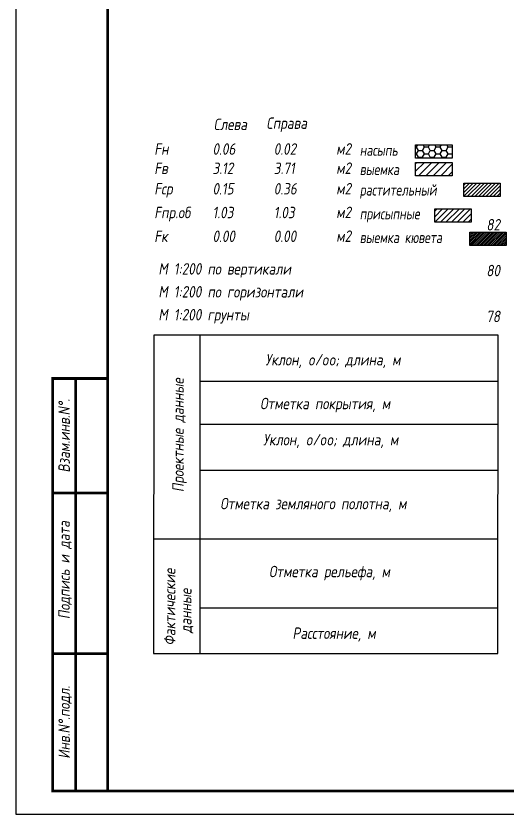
# Model space of a CAD drawing. Extents: x -717 to 1451, y -133302 to 233.
# Drawn here: x -30.1 to 77, y -26466.4 to -26292.4 of the extents above; entities that cross this region are included whole.
import ezdxf
from ezdxf.enums import TextEntityAlignment as Align

# ---------------------------------------------------------------- set-up
doc = ezdxf.new("R2010")
doc.units = 0
for name, color, linetype in [('Зарамочное оформление', 7, 'Continuous'), ('Линейка абсолютных высот', 7, 'Continuous'), ('Объем выемки', 7, 'Continuous'), ('Объем кюветов', 7, 'Continuous'), ('Объем насыпи', 7, 'Continuous'), ('Объем присыпных обочин', 7, 'Continuous'), ('Объем срезки растительного слоя', 7, 'Continuous'), ('Объём_2650', 7, 'Continuous'), ('Таблица', 7, 'Continuous')]:
    doc.layers.add(name, color=color, linetype=linetype)
for name, color, linetype, true_color in [('Объём_2563', 7, 'Continuous', 0xff8000), ('Объём_2570', 7, 'Continuous', 0x80ff00), ('Объём_2600', 7, 'Continuous', 0x808000), ('Объём_2620', 2, 'Continuous', 0xffff00)]:
    doc.layers.add(name, color=color, linetype=linetype, true_color=true_color)
doc.styles.add('М', font='romand.shx', dxfattribs={"width": 0.8, "oblique": 10, "height": 2.5})

# ---------------------------------------------------------------- blocks, each defined once
blk = doc.blocks.new('условные обозначения')
at = {"layer": 'Объём_2563'}
h = blk.add_hatch(dxfattribs=at)
h.set_pattern_fill('ANSI31', color=256, scale=0.3)
h.set_pattern_definition([(45, (-34.5, -100.5), (-0.673519, 0.673519), [])])
h.paths.add_polyline_path([(18.26, 7.53), (27.08, 7.53), (27.08, 4.62), (18.26, 4.62)])
at = {"layer": 'Объём_2570'}
h = blk.add_hatch(dxfattribs=at)
h.set_pattern_fill('ANSI31', color=3, scale=0.2)
h.set_pattern_definition([(45, (-32.9034, -100.5), (-0.4490128, 0.4490128), [])])
h.paths.add_polyline_path([(25.29, 13.16), (34.12, 13.16), (34.12, 10.25), (25.29, 10.25)])
at = {"layer": 'Объём_2600'}
h = blk.add_hatch(dxfattribs=at)
h.set_pattern_fill('ANSI31', color=6, scale=0.4)
h.set_pattern_definition([(45, (-34.5, -100.5), (-0.898026, 0.898026), [])])
h.paths.add_polyline_path([(13.63, 17.67), (22.46, 17.67), (22.46, 14.76), (13.63, 14.76)])
at = {"layer": 'Объём_2620'}
h = blk.add_hatch(dxfattribs=at)
h.set_pattern_fill('ANSI31', color=2, scale=0.1)
h.set_pattern_definition([(45, (-33.755, -100.5), (-0.2245064, 0.2245064), [])])
h.paths.add_polyline_path([(26.75, 2.41), (35.57, 2.41), (35.57, -0.5), (26.75, -0.5)])
at = {"layer": 'Объём_2650'}
h = blk.add_hatch(dxfattribs=at)
h.set_pattern_fill('HONEY', color=5, scale=0.3)
h.set_pattern_definition([(0, (-34.5, -100.5), (1.42875, 0.824889), [0.9525, -1.905]), (120, (-34.5, -100.5), (-1.42875, 0.824889), [0.9525, -1.905]), (60, (-34.5, -100.5), (3e-09, 1.6497784), [-1.905, 0.9525])])
h.paths.add_polyline_path([(13.63, 21.49), (22.46, 21.49), (22.46, 18.58), (13.63, 18.58)])
at = {"layer": 'Объём_2563'}
blk.add_lwpolyline([(18.26, 7.53), (27.08, 7.53), (27.08, 4.62), (18.26, 4.62)], close=True, dxfattribs=at)
at = {"layer": 'Объём_2620', "color": 2}
blk.add_lwpolyline([(26.75, 2.41), (35.57, 2.41), (35.57, -0.5), (26.75, -0.5)], close=True, dxfattribs=at)
at = {"layer": 'Объём_2650', "color": 5}
blk.add_lwpolyline([(13.63, 21.49), (22.46, 21.49), (22.46, 18.58), (13.63, 18.58)], close=True, dxfattribs=at)
at = {"layer": 'Объём_2650', "color": 6}
blk.add_lwpolyline([(13.63, 17.67), (22.46, 17.67), (22.46, 14.76), (13.63, 14.76)], close=True, dxfattribs=at)
at = {"layer": 'Объём_2650', "color": 3}
blk.add_lwpolyline([(25.29, 13.16), (34.12, 13.16), (34.12, 10.25), (25.29, 10.25)], close=True, dxfattribs=at)
at = {"layer": 'Объем насыпи', "color": 1, "style": 'М', "oblique": 10, "width": 0.8}
for s, p in [('насыпь', (0.09, 19.09)), ('выемка', (0.09, 14.89)), ('растительный', (0.09, 10.42)), ('присыпные', (0.09, 5.24)), ('выемка кювета', (0.09, 0.06))]:
    blk.add_text(s, height=2.5, dxfattribs=at).set_placement(p)

msp = doc.modelspace()

# ---------------------------------------------------------------- linework, layer by layer
at = {"layer": 'Таблица', "linetype": 'Continuous', "flags": 128}
for points in [[(0, -26362), (-0.054, -26431.421)], [(75, -26362), (0, -26362)], [(10, -26362), (10, -26431.421)], [(74.946, -26431.421), (75, -26362)], [(10, -26372), (75, -26372)], [(10, -26381.421), (75, -26381.421)], [(9.946, -26391.421), (74.946, -26391.421)], [(-0.054, -26406.421), (74.946, -26406.421)], [(9.946, -26421.421), (74.946, -26421.421)], [(-0.054, -26431.421), (74.946, -26431.421)]]:
    msp.add_lwpolyline(points, dxfattribs=at)

# ---------------------------------------------------------------- block references
at = {"layer": 'Объём_2570', "xscale": 0.9}
msp.add_blockref('условные обозначения', (44.779, -26341.953), dxfattribs=at)

# ---------------------------------------------------------------- texts
at = {"style": 'М', "oblique": 10, "width": 0.8}
msp.add_text('М 1:200 грунты', height=2.5, dxfattribs=at).set_placement((0.973, -26358.769))
at = {"layer": 'Линейка абсолютных высот', "style": 'М', "oblique": 10, "width": 0.8}
for s, p in [('82', (75.449, -26337.888)), ('80', (75.449, -26347.888)), ('78', (75.449, -26357.888))]:
    msp.add_text(s, height=2.5, dxfattribs=at).set_placement(p, align=Align.MIDDLE_RIGHT)
at = {"layer": 'Объем выемки', "style": 'М', "oblique": 10, "width": 0.8}
for s, p in [('Fв', (0.085, -26326.835)), ('3.12', (12.785, -26326.835)), ('3.71', (26.126, -26326.835)), ('м2', (39.731, -26326.802))]:
    msp.add_text(s, height=2.5, dxfattribs=at).set_placement(p)
at = {"layer": 'Объем кюветов', "style": 'М', "oblique": 10, "width": 0.8}
for s, p in [('Fк', (0.085, -26341.66)), ('0.00', (12.785, -26341.66)), ('0.00', (26.126, -26341.66)), ('м2', (39.731, -26341.627))]:
    msp.add_text(s, height=2.5, dxfattribs=at).set_placement(p)
at = {"layer": 'Объем насыпи', "style": 'М', "oblique": 10, "width": 0.8}
for s, p in [('Слева', (13.029, -26317.249)), ('Справа', (24.522, -26316.982)), ('Fн', (0.085, -26322.63)), ('0.06', (12.785, -26322.63)), ('0.02', (26.126, -26322.63)), ('м2', (39.731, -26322.597))]:
    msp.add_text(s, height=2.5, dxfattribs=at).set_placement(p)
at = {"layer": 'Объем присыпных обочин', "style": 'М', "oblique": 10, "width": 0.8}
for s, p in [('Fпр.об', (0.085, -26336.481)), ('м2', (39.731, -26336.448)), ('1.03', (12.785, -26336.481)), ('1.03', (26.126, -26336.481))]:
    msp.add_text(s, height=2.5, dxfattribs=at).set_placement(p)
at = {"layer": 'Объем срезки растительного слоя', "style": 'М', "oblique": 10, "width": 0.8}
for s, p in [('Fср', (0.085, -26331.303)), ('0.15', (12.785, -26331.303)), ('0.36', (26.126, -26331.303)), ('м2', (39.731, -26331.269))]:
    msp.add_text(s, height=2.5, dxfattribs=at).set_placement(p)
at = {"layer": 'Таблица', "style": 'М', "oblique": 10, "width": 0.8}
for s, p in [('М 1:200 по вертикали', (0.973, -26348.769)), ('М 1:200 по горизонтали', (0.973, -26353.769)), ('Уклон, o/oo; длина, м', (24.315, -26368.584)), ('Отметка покрытия, м', (23.148, -26378.139)), ('Уклон, o/oo; длина, м', (23.824, -26386.017)), ('Отметка земляного полотна, м', (14.462, -26399.965)), ('Отметка рельефа, м', (25.077, -26414.777)), ('Расстояние, м', (30.202, -26428.23))]:
    msp.add_text(s, height=2.5, dxfattribs=at).set_placement(p)
for s, p in [('Проектные данные ', (6.519, -26396.214)), ('Фактические ', (4.698, -26429.668)), ('данные', (8.204, -26426.963))]:
    msp.add_text(s, height=2.5, rotation=90, dxfattribs=at).set_placement(p)

# ---------------------------------------------------------------- wipeouts: each hides what was drawn before it
msp.add_wipeout([(-10.054, -26371.421), (-22.054, -26371.421), (-22.054, -26461.421), (-10.054, -26461.421)]).dxf.layer = 'Зарамочное оформление'

# ---------------------------------------------------------------- next in the draw order: linework, layer by layer
at = {"flags": 128}
msp.add_lwpolyline([(-30.054, -26466.421), (389.946, -26466.421), (389.946, -26169.421), (-30.054, -26169.421)], close=True, dxfattribs=at)
at = {"const_width": 0.6, "flags": 128}
msp.add_lwpolyline([(-10.054, -26461.421), (384.946, -26461.421), (384.946, -26174.421), (-10.054, -26174.421)], close=True, dxfattribs=at)
at = {"layer": 'Зарамочное оформление', "linetype": 'Continuous', "lineweight": -3, "const_width": 0.6, "flags": 128}
for points in [[(-10.054, -26461.421), (-22.054, -26461.421), (-22.054, -26371.421), (-10.054, -26371.421)], [(-17.054, -26461.421), (-17.054, -26371.421)], [(-22.054, -26396.421), (-10.054, -26396.421)], [(-22.054, -26431.421), (-10.054, -26431.421)]]:
    msp.add_lwpolyline(points, dxfattribs=at)

# ---------------------------------------------------------------- next in the draw order: texts
at = {"layer": 'Зарамочное оформление', "lineweight": 15, "style": 'М', "oblique": 10, "width": 0.8}
for s, p in [('Взам.инв.N%%d.', (-19.554, -26383.921)), ('Подпись и дата', (-19.572, -26413.227)), ('Инв.N%%d.подл.', (-19.554, -26446.421))]:
    msp.add_text(s, height=2.5, rotation=90, dxfattribs=at).set_placement(p, align=Align.MIDDLE_CENTER)

doc.saveas('drawing.dxf')
